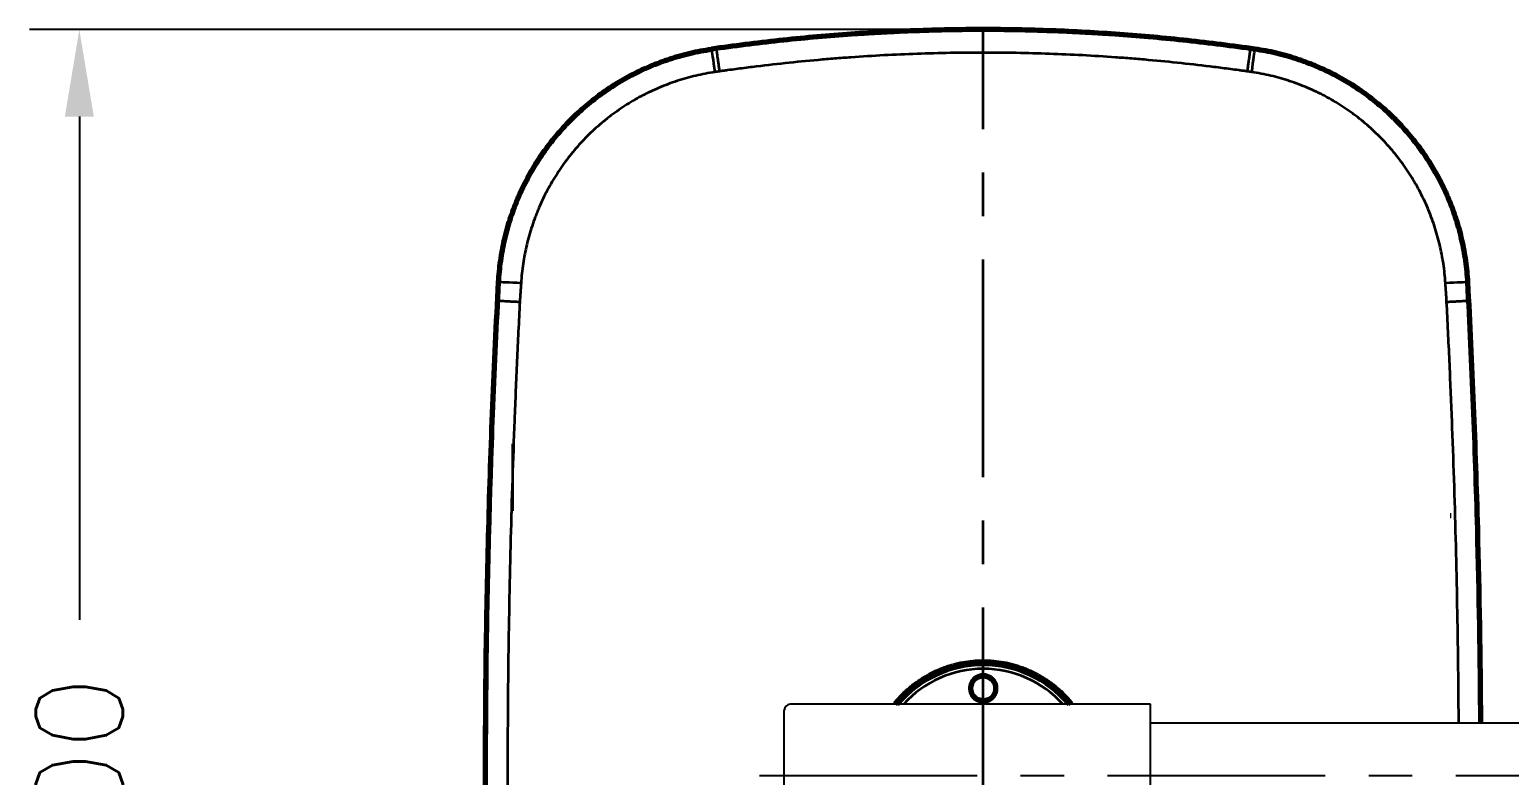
# Model space of a CAD drawing. Extents: x 1919 to 2339, y -1533 to -939.
# Drawn here: x 2154 to 2213.5, y -1103.2 to -1073.2 of the extents above; entities that cross this region are included whole.
import ezdxf

# ---------------------------------------------------------------- set-up
doc = ezdxf.new("R2010")
doc.units = 0
doc.header["$LTSCALE"] = 7
doc.header["$MEASUREMENT"] = 0
doc.linetypes.add('CENTER', pattern=[2, 1.25, -0.25, 0.25, -0.25])
for name, color, linetype in [('1', 1, 'CENTER'), ('CEN', 1, 'CENTER'), ('D', 2, 'CONTINUOUS'), ('DWG', 7, 'CONTINUOUS')]:
    doc.layers.add(name, color=color, linetype=linetype)
doc.styles.add('GHS', font='romans', dxfattribs={"bigfont": 'ghs'})

msp = doc.modelspace()

# ---------------------------------------------------------------- linework, layer by layer
at = {"layer": '1', "linetype": 'CENTER', "lineweight": 35}
msp.add_line((2192.367, -1133.171), (2192.367, -1073.172), dxfattribs=at)
at = {"layer": '1', "color": 3, "linetype": 'Continuous', "lineweight": 35}
for p, q in [((2181.446, -1073.996), (2181.44, -1073.96)), ((2203.289, -1073.996), (2203.294, -1073.96)), ((2172.925, -1083.337), (2172.88, -1083.334)), ((2211.81, -1083.337), (2211.854, -1083.334)), ((2173.453, -1092.525), (2173.453, -1089.938))]:
    msp.add_line(p, q, dxfattribs=at)
at = {"layer": '1', "color": 7, "linetype": 'Continuous', "lineweight": 70}
for p, q in [((2173.453, -1089.938), (2173.4, -1089.938)), ((2173.453, -1092.525), (2173.4, -1092.525))]:
    msp.add_line(p, q, dxfattribs=at)
msp.add_circle((2192.367, -1099.671), 0.5, dxfattribs=at)
for start, end in [(39.4612, 140.5388), (39.46238, 140.53762)]:
    msp.add_arc((2192.367, -1103.171), 4.5, start, end, dxfattribs=at)
at = {"layer": '1', "color": 3, "linetype": 'Continuous', "lineweight": 35}
for radius, start, end in [(4.437, 40.13388, 139.86612), (4.29, 41.80655, 138.19345)]:
    msp.add_arc((2192.367, -1103.171), radius, start, end, dxfattribs=at)
for centre, major_axis, ratio, start_param, end_param in [((2181.589, -1074.984), (-0.143, 0.99), 0.002483, 0.05236, 1.467032), ((2203.146, -1074.984), (0.143, 0.99), 0.002483, 4.816153, 6.230825), ((2173.922, -1083.389), (-0.999, 0.051), 0.011959, 4.854774, 6.230822), ((2210.813, -1083.389), (-0.999, -0.051), 0.011959, 3.193956, 4.570004)]:
    msp.add_ellipse(centre, major_axis=major_axis, ratio=ratio, start_param=start_param, end_param=end_param, dxfattribs=at)
at = {"layer": '1', "color": 7, "linetype": 'Continuous', "lineweight": 70}
for points, knots in [([(2203.294, -1073.96), (2202.388, -1073.828), (2200.574, -1073.599), (2197.846, -1073.353), (2195.111, -1073.205), (2193.283, -1073.172), (2191.452, -1073.172), (2189.624, -1073.205), (2186.888, -1073.353), (2184.16, -1073.599), (2182.346, -1073.828), (2181.44, -1073.96)], [0, 0, 0, 0, 0.125, 0.25, 0.375, 0.5, 0.5, 0.625, 0.75, 0.875, 1, 1, 1, 1]), ([(2172.88, -1083.334), (2172.896, -1083.045), (2172.923, -1082.759), (2173.003, -1082.193), (2173.054, -1081.913), (2173.181, -1081.358), (2173.256, -1081.083), (2173.43, -1080.54), (2173.529, -1080.271), (2173.655, -1079.972), (2173.676, -1079.922), (2173.697, -1079.872), (2173.712, -1079.839), (2173.719, -1079.822), (2173.756, -1079.74), (2173.786, -1079.674), (2173.878, -1079.478), (2173.942, -1079.35), (2174.141, -1078.969), (2174.284, -1078.722), (2174.591, -1078.241), (2174.755, -1078.007), (2175.103, -1077.553), (2175.287, -1077.333), (2175.506, -1077.093), (2175.53, -1077.066), (2175.567, -1077.026), (2175.579, -1077.013), (2175.604, -1076.987), (2175.666, -1076.921), (2175.729, -1076.857), (2175.882, -1076.704), (2175.985, -1076.604), (2176.301, -1076.313), (2176.519, -1076.128), (2176.97, -1075.779), (2177.203, -1075.614), (2177.684, -1075.303), (2177.931, -1075.158), (2178.219, -1075.005), (2178.251, -1074.989), (2178.315, -1074.955), (2178.411, -1074.906), (2178.508, -1074.859), (2178.703, -1074.766), (2178.834, -1074.707), (2179.23, -1074.539), (2179.764, -1074.339), (2180.314, -1074.185), (2180.872, -1074.055), (2181.154, -1074.001), (2181.44, -1073.96)], [0, 0, 0, 0, 0.0625, 0.0625, 0.125, 0.125, 0.1875, 0.1875, 0.25, 0.25, 0.257812, 0.261719, 0.261719, 0.265625, 0.265625, 0.28125, 0.28125, 0.3125, 0.3125, 0.375, 0.375, 0.4375, 0.4375, 0.5, 0.5, 0.507812, 0.507812, 0.511719, 0.511719, 0.515625, 0.53125, 0.53125, 0.5625, 0.5625, 0.625, 0.625, 0.6875, 0.6875, 0.75, 0.75, 0.757812, 0.757812, 0.765625, 0.78125, 0.78125, 0.8125, 0.8125, 0.875, 0.9375, 0.9375, 1, 1, 1, 1]), ([(2211.854, -1083.334), (2211.839, -1083.045), (2211.811, -1082.759), (2211.732, -1082.193), (2211.68, -1081.913), (2211.553, -1081.358), (2211.478, -1081.083), (2211.304, -1080.54), (2211.205, -1080.271), (2211.08, -1079.972), (2211.059, -1079.922), (2211.037, -1079.872), (2211.023, -1079.839), (2211.016, -1079.822), (2210.979, -1079.74), (2210.949, -1079.674), (2210.857, -1079.478), (2210.793, -1079.35), (2210.594, -1078.969), (2210.45, -1078.722), (2210.143, -1078.241), (2209.98, -1078.007), (2209.632, -1077.553), (2209.448, -1077.333), (2209.229, -1077.093), (2209.205, -1077.066), (2209.168, -1077.026), (2209.155, -1077.013), (2209.13, -1076.987), (2209.068, -1076.921), (2209.005, -1076.857), (2208.853, -1076.704), (2208.75, -1076.604), (2208.434, -1076.313), (2208.215, -1076.128), (2207.764, -1075.779), (2207.532, -1075.614), (2207.051, -1075.303), (2206.803, -1075.158), (2206.516, -1075.005), (2206.484, -1074.989), (2206.42, -1074.955), (2206.323, -1074.906), (2206.226, -1074.859), (2206.031, -1074.766), (2205.9, -1074.707), (2205.505, -1074.539), (2204.97, -1074.339), (2204.42, -1074.185), (2203.863, -1074.055), (2203.581, -1074.001), (2203.294, -1073.96)], [0, 0, 0, 0, 0.0625, 0.0625, 0.125, 0.125, 0.1875, 0.1875, 0.25, 0.25, 0.257812, 0.261719, 0.261719, 0.265625, 0.265625, 0.28125, 0.28125, 0.3125, 0.3125, 0.375, 0.375, 0.4375, 0.4375, 0.5, 0.5, 0.507812, 0.507812, 0.511719, 0.511719, 0.515625, 0.53125, 0.53125, 0.5625, 0.5625, 0.625, 0.625, 0.6875, 0.6875, 0.75, 0.75, 0.757812, 0.757812, 0.765625, 0.78125, 0.78125, 0.8125, 0.8125, 0.875, 0.9375, 0.9375, 1, 1, 1, 1]), ([(2172.88, -1123.009), (2172.836, -1122.183), (2172.795, -1121.357), (2172.718, -1119.705), (2172.611, -1117.226), (2172.529, -1114.747), (2172.397, -1109.787), (2172.353, -1106.48), (2172.353, -1099.862), (2172.441, -1093.247), (2172.705, -1086.638), (2172.88, -1083.334)], [0, 0, 0, 0, 0.0625, 0.0625, 0.125, 0.25, 0.25, 0.5, 0.5, 0.75, 1, 1, 1, 1]), ([(2212.376, -1101.071), (2212.361, -1098.463), (2212.266, -1092.548), (2212.03, -1086.638), (2211.854, -1083.334)], [0.5528823, 0.5528823, 0.5528823, 0.5528823, 0.75, 1, 1, 1, 1]), ([(2190.767, -1098.901), (2190.619, -1098.956), (2190.474, -1099.019), (2190.297, -1099.107), (2190.245, -1099.134), (2190.192, -1099.163), (2190.158, -1099.182), (2190.14, -1099.191), (2190.054, -1099.24), (2189.919, -1099.321), (2189.788, -1099.409), (2189.707, -1099.467), (2189.691, -1099.478), (2189.659, -1099.502), (2189.643, -1099.513), (2189.596, -1099.549), (2189.564, -1099.573), (2189.41, -1099.696), (2189.291, -1099.8), (2189.178, -1099.911)], [0, 0, 0, 0, 0.25, 0.25, 0.3125, 0.34375, 0.34375, 0.375, 0.375, 0.5, 0.625, 0.625, 0.65625, 0.65625, 0.6875, 0.6875, 0.75, 0.75, 1, 1, 1, 1]), ([(2193.968, -1098.901), (2193.839, -1098.852), (2193.709, -1098.81), (2193.447, -1098.738), (2193.314, -1098.708), (2193.047, -1098.66), (2192.912, -1098.641), (2192.742, -1098.626), (2192.708, -1098.623), (2192.656, -1098.62), (2192.639, -1098.619), (2192.605, -1098.617), (2192.519, -1098.613), (2192.434, -1098.611), (2192.23, -1098.611), (2192.095, -1098.617), (2191.825, -1098.641), (2191.691, -1098.659), (2191.424, -1098.707), (2191.291, -1098.737), (2191.142, -1098.778), (2191.125, -1098.783), (2191.092, -1098.792), (2191.043, -1098.807), (2190.928, -1098.843), (2190.831, -1098.877), (2190.767, -1098.901)], [0, 0, 0, 0, 0.125, 0.125, 0.25, 0.25, 0.375, 0.375, 0.40625, 0.40625, 0.421875, 0.421875, 0.4375, 0.5, 0.5, 0.625, 0.625, 0.75, 0.75, 0.875, 0.875, 0.890625, 0.890625, 0.90625, 0.9375, 1, 1, 1, 1]), ([(2195.557, -1099.911), (2195.443, -1099.8), (2195.325, -1099.696), (2195.17, -1099.573), (2195.123, -1099.537), (2195.076, -1099.502), (2195.044, -1099.478), (2195.028, -1099.467), (2194.947, -1099.409), (2194.816, -1099.321), (2194.68, -1099.24), (2194.594, -1099.191), (2194.577, -1099.182), (2194.542, -1099.163), (2194.525, -1099.153), (2194.473, -1099.125), (2194.437, -1099.107), (2194.261, -1099.019), (2194.116, -1098.956), (2193.968, -1098.901)], [0, 0, 0, 0, 0.25, 0.25, 0.3125, 0.34375, 0.34375, 0.375, 0.375, 0.5, 0.625, 0.625, 0.65625, 0.65625, 0.6875, 0.6875, 0.75, 0.75, 1, 1, 1, 1]), ([(2192.726, -1099.309), (2192.738, -1099.321), (2192.761, -1099.346), (2192.791, -1099.385), (2192.808, -1099.414), (2192.818, -1099.432), (2192.82, -1099.436), (2192.824, -1099.443), (2192.826, -1099.447), (2192.831, -1099.458), (2192.834, -1099.466), (2192.844, -1099.489), (2192.856, -1099.52), (2192.864, -1099.553), (2192.869, -1099.577), (2192.871, -1099.589), (2192.873, -1099.602), (2192.874, -1099.61), (2192.875, -1099.614), (2192.877, -1099.635), (2192.879, -1099.669), (2192.876, -1099.719), (2192.872, -1099.752), (2192.867, -1099.776), (2192.865, -1099.785), (2192.861, -1099.801), (2192.859, -1099.809), (2192.852, -1099.833), (2192.841, -1099.865), (2192.827, -1099.895), (2192.815, -1099.917), (2192.811, -1099.924), (2192.804, -1099.935), (2192.802, -1099.939), (2192.798, -1099.946), (2192.786, -1099.963), (2192.764, -1099.994), (2192.731, -1100.031), (2192.706, -1100.053), (2192.69, -1100.066), (2192.687, -1100.069), (2192.68, -1100.074), (2192.67, -1100.082), (2192.66, -1100.089), (2192.639, -1100.103), (2192.611, -1100.12), (2192.581, -1100.135), (2192.558, -1100.144), (2192.55, -1100.147), (2192.534, -1100.153), (2192.526, -1100.156), (2192.502, -1100.163), (2192.47, -1100.172), (2192.437, -1100.177), (2192.412, -1100.179), (2192.404, -1100.18), (2192.387, -1100.181), (2192.379, -1100.181), (2192.354, -1100.181), (2192.32, -1100.18), (2192.271, -1100.173), (2192.238, -1100.165), (2192.218, -1100.159), (2192.214, -1100.158), (2192.206, -1100.155), (2192.202, -1100.154), (2192.19, -1100.15), (2192.182, -1100.147), (2192.159, -1100.137), (2192.129, -1100.123), (2192.1, -1100.106), (2192.08, -1100.093), (2192.073, -1100.088), (2192.059, -1100.078), (2192.052, -1100.073), (2192.033, -1100.057), (2192.008, -1100.035), (2191.974, -1099.998), (2191.954, -1099.972), (2191.943, -1099.954), (2191.94, -1099.951), (2191.936, -1099.944), (2191.929, -1099.933), (2191.923, -1099.922), (2191.911, -1099.9), (2191.896, -1099.87), (2191.885, -1099.839), (2191.877, -1099.815), (2191.875, -1099.807), (2191.872, -1099.795), (2191.871, -1099.791), (2191.869, -1099.783), (2191.865, -1099.762), (2191.859, -1099.725), (2191.856, -1099.675), (2191.857, -1099.642), (2191.86, -1099.616), (2191.861, -1099.608), (2191.863, -1099.591), (2191.864, -1099.583), (2191.869, -1099.559), (2191.877, -1099.526), (2191.888, -1099.495), (2191.896, -1099.475), (2191.898, -1099.472), (2191.901, -1099.464), (2191.903, -1099.46), (2191.908, -1099.449), (2191.912, -1099.441), (2191.924, -1099.419), (2191.941, -1099.39), (2191.96, -1099.364), (2191.976, -1099.344), (2191.981, -1099.338), (2191.992, -1099.325), (2191.998, -1099.319), (2192.016, -1099.301), (2192.041, -1099.279), (2192.08, -1099.249), (2192.109, -1099.232), (2192.131, -1099.22), (2192.138, -1099.216), (2192.154, -1099.209), (2192.161, -1099.205), (2192.184, -1099.195), (2192.216, -1099.184), (2192.248, -1099.176), (2192.272, -1099.171), (2192.281, -1099.169), (2192.297, -1099.167), (2192.306, -1099.165), (2192.331, -1099.163), (2192.364, -1099.161), (2192.414, -1099.163), (2192.447, -1099.168), (2192.468, -1099.172), (2192.472, -1099.173), (2192.48, -1099.174), (2192.492, -1099.177), (2192.505, -1099.18), (2192.528, -1099.188), (2192.56, -1099.199), (2192.59, -1099.213), (2192.612, -1099.224), (2192.62, -1099.228), (2192.634, -1099.237), (2192.641, -1099.241), (2192.662, -1099.255), (2192.676, -1099.265), (2192.702, -1099.286), (2192.714, -1099.297), (2192.726, -1099.309)], [0, 0, 0, 0, 0.015625, 0.03125, 0.046875, 0.046875, 0.050781, 0.050781, 0.054688, 0.054688, 0.0625, 0.0625, 0.078125, 0.09375, 0.09375, 0.101563, 0.105469, 0.105469, 0.109375, 0.109375, 0.125, 0.140625, 0.15625, 0.15625, 0.164063, 0.164063, 0.171875, 0.171875, 0.1875, 0.203125, 0.203125, 0.210938, 0.210938, 0.214844, 0.214844, 0.21875, 0.234375, 0.25, 0.265625, 0.265625, 0.269531, 0.269531, 0.273438, 0.28125, 0.28125, 0.296875, 0.3125, 0.3125, 0.320313, 0.320313, 0.328125, 0.328125, 0.34375, 0.359375, 0.359375, 0.367188, 0.367188, 0.375, 0.375, 0.390625, 0.40625, 0.421875, 0.421875, 0.425781, 0.425781, 0.429688, 0.429688, 0.4375, 0.4375, 0.453125, 0.46875, 0.46875, 0.476563, 0.476563, 0.484375, 0.484375, 0.5, 0.515625, 0.53125, 0.53125, 0.535156, 0.535156, 0.539063, 0.546875, 0.546875, 0.5625, 0.578125, 0.578125, 0.585938, 0.585938, 0.589844, 0.589844, 0.59375, 0.609375, 0.625, 0.640625, 0.640625, 0.648438, 0.648438, 0.65625, 0.65625, 0.671875, 0.6875, 0.6875, 0.691406, 0.691406, 0.695313, 0.695313, 0.703125, 0.703125, 0.71875, 0.734375, 0.734375, 0.742188, 0.742188, 0.75, 0.75, 0.765625, 0.78125, 0.796875, 0.796875, 0.804688, 0.804688, 0.8125, 0.8125, 0.828125, 0.84375, 0.84375, 0.851563, 0.851563, 0.859375, 0.859375, 0.875, 0.890625, 0.90625, 0.90625, 0.910156, 0.910156, 0.914063, 0.921875, 0.921875, 0.9375, 0.953125, 0.953125, 0.960938, 0.960938, 0.96875, 0.96875, 0.984375, 0.984375, 1, 1, 1, 1]), ([(2189.178, -1099.911), (2189.069, -1100.018), (2188.966, -1100.129), (2188.85, -1100.267), (2188.832, -1100.289), (2188.814, -1100.311)], [0, 0, 0, 0, 0.0625, 0.0625, 0.07435175, 0.07435175, 0.07435175, 0.07435175]), ([(2195.92, -1100.311), (2195.902, -1100.289), (2195.884, -1100.267), (2195.769, -1100.129), (2195.666, -1100.018), (2195.557, -1099.911)], [0.92567832, 0.92567832, 0.92567832, 0.92567832, 0.9375, 0.9375, 1, 1, 1, 1])]:
    msp.add_open_spline(points, degree=3, knots=knots, dxfattribs=at)
at = {"layer": '1', "color": 3, "linetype": 'Continuous', "lineweight": 35}
for points, knots in [([(2181.632, -1073.969), (2182.521, -1073.843), (2183.412, -1073.733), (2184.751, -1073.591), (2185.197, -1073.547), (2185.868, -1073.488), (2186.203, -1073.46), (2186.539, -1073.434), (2186.763, -1073.417), (2186.875, -1073.409), (2187.882, -1073.338), (2189.675, -1073.243), (2191.469, -1073.211), (2193.265, -1073.211), (2195.06, -1073.243), (2196.852, -1073.338), (2197.86, -1073.409), (2197.972, -1073.417), (2198.196, -1073.434), (2198.531, -1073.46), (2199.314, -1073.525), (2199.984, -1073.591), (2201.323, -1073.733), (2202.213, -1073.843), (2203.102, -1073.969)], [0, 0, 0, 0, 0.125, 0.125, 0.1875, 0.1875, 0.21875, 0.234375, 0.234375, 0.25, 0.25, 0.375, 0.5, 0.5, 0.625, 0.75, 0.75, 0.765625, 0.765625, 0.78125, 0.8125, 0.875, 0.875, 1, 1, 1, 1]), ([(2172.925, -1083.337), (2172.94, -1083.05), (2172.967, -1082.765), (2173.025, -1082.341), (2173.048, -1082.2), (2173.087, -1081.989), (2173.1, -1081.919), (2173.129, -1081.778), (2173.144, -1081.708), (2173.224, -1081.359), (2173.299, -1081.083), (2173.43, -1080.675), (2173.477, -1080.54), (2173.551, -1080.338), (2173.589, -1080.238), (2173.629, -1080.138), (2173.656, -1080.072), (2173.67, -1080.039), (2173.794, -1079.741), (2173.916, -1079.482), (2174.115, -1079.103), (2174.184, -1078.978), (2174.292, -1078.792), (2174.347, -1078.7), (2174.403, -1078.608), (2174.441, -1078.548), (2174.46, -1078.517), (2174.634, -1078.246), (2174.798, -1078.012), (2175.143, -1077.562), (2175.325, -1077.346), (2175.706, -1076.928), (2175.905, -1076.728), (2176.322, -1076.343), (2176.539, -1076.159), (2176.879, -1075.895), (2176.994, -1075.81), (2177.228, -1075.645), (2177.346, -1075.565), (2177.705, -1075.332), (2177.951, -1075.188), (2178.267, -1075.02), (2178.331, -1074.988), (2178.459, -1074.923), (2178.523, -1074.892), (2178.717, -1074.799), (2178.848, -1074.74), (2179.244, -1074.572), (2179.512, -1074.472), (2180.053, -1074.296), (2180.327, -1074.219), (2180.881, -1074.09), (2181.162, -1074.037), (2181.446, -1073.996)], [0, 0, 0, 0, 0.0625, 0.0625, 0.09375, 0.09375, 0.109375, 0.109375, 0.125, 0.125, 0.1875, 0.1875, 0.21875, 0.21875, 0.234375, 0.242187, 0.242187, 0.25, 0.25, 0.3125, 0.3125, 0.34375, 0.34375, 0.359375, 0.367188, 0.367188, 0.375, 0.375, 0.4375, 0.4375, 0.5, 0.5, 0.5625, 0.5625, 0.625, 0.625, 0.65625, 0.65625, 0.6875, 0.6875, 0.75, 0.75, 0.765625, 0.765625, 0.78125, 0.78125, 0.8125, 0.8125, 0.875, 0.875, 0.9375, 0.9375, 1, 1, 1, 1]), ([(2181.632, -1073.969), (2181.633, -1073.972), (2181.634, -1073.981), (2181.638, -1074.007), (2181.64, -1074.025), (2181.647, -1074.071), (2181.65, -1074.099), (2181.66, -1074.163), (2181.665, -1074.2), (2181.676, -1074.28), (2181.682, -1074.324), (2181.695, -1074.418), (2181.703, -1074.468), (2181.717, -1074.573), (2181.725, -1074.627), (2181.741, -1074.74), (2181.749, -1074.797), (2181.757, -1074.855)], [0, 0, 0, 0, 0.125, 0.125, 0.25, 0.25, 0.375, 0.375, 0.5, 0.5, 0.625, 0.625, 0.75, 0.75, 0.875, 0.875, 1, 1, 1, 1]), ([(2203.102, -1073.969), (2203.102, -1073.972), (2203.101, -1073.981), (2203.097, -1074.007), (2203.094, -1074.025), (2203.088, -1074.071), (2203.084, -1074.099), (2203.075, -1074.163), (2203.07, -1074.2), (2203.059, -1074.28), (2203.052, -1074.324), (2203.039, -1074.418), (2203.032, -1074.468), (2203.017, -1074.573), (2203.009, -1074.627), (2202.994, -1074.74), (2202.985, -1074.797), (2202.977, -1074.855)], [0, 0, 0, 0, 0.125, 0.125, 0.25, 0.25, 0.375, 0.375, 0.5, 0.5, 0.625, 0.625, 0.75, 0.75, 0.875, 0.875, 1, 1, 1, 1]), ([(2203.289, -1073.996), (2203.573, -1074.037), (2203.854, -1074.09), (2204.271, -1074.188), (2204.41, -1074.223), (2204.685, -1074.3), (2204.822, -1074.342), (2205.231, -1074.475), (2205.499, -1074.576), (2205.894, -1074.744), (2206.024, -1074.802), (2206.218, -1074.895), (2206.282, -1074.926), (2206.41, -1074.991), (2206.473, -1075.024), (2206.79, -1075.192), (2207.037, -1075.337), (2207.397, -1075.57), (2207.515, -1075.65), (2207.69, -1075.774), (2207.777, -1075.837), (2207.863, -1075.902), (2207.92, -1075.945), (2207.948, -1075.967), (2208.203, -1076.165), (2208.42, -1076.349), (2208.836, -1076.735), (2209.036, -1076.936), (2209.416, -1077.353), (2209.598, -1077.57), (2209.943, -1078.021), (2210.106, -1078.254), (2210.299, -1078.556), (2210.337, -1078.617), (2210.412, -1078.74), (2210.448, -1078.801), (2210.556, -1078.987), (2210.625, -1079.113), (2210.823, -1079.492), (2210.944, -1079.75), (2211.164, -1080.277), (2211.263, -1080.545), (2211.438, -1081.091), (2211.513, -1081.367), (2211.639, -1081.922), (2211.69, -1082.202), (2211.768, -1082.766), (2211.795, -1083.05), (2211.81, -1083.337)], [0, 0, 0, 0, 0.0625, 0.0625, 0.09375, 0.09375, 0.125, 0.125, 0.1875, 0.1875, 0.21875, 0.21875, 0.234375, 0.234375, 0.25, 0.25, 0.3125, 0.3125, 0.34375, 0.34375, 0.359375, 0.367188, 0.367188, 0.375, 0.375, 0.4375, 0.4375, 0.5, 0.5, 0.5625, 0.5625, 0.625, 0.625, 0.640625, 0.640625, 0.65625, 0.65625, 0.6875, 0.6875, 0.75, 0.75, 0.8125, 0.8125, 0.875, 0.875, 0.9375, 0.9375, 1, 1, 1, 1]), ([(2202.977, -1074.855), (2202.963, -1074.853), (2202.95, -1074.851), (2202.922, -1074.847), (2202.881, -1074.841), (2202.785, -1074.828), (2202.593, -1074.801), (2202.208, -1074.749), (2201.438, -1074.649), (2200.337, -1074.522), (2199.454, -1074.435), (2198.791, -1074.376), (2198.46, -1074.348), (2198.128, -1074.323), (2197.907, -1074.306), (2197.796, -1074.298), (2196.8, -1074.227), (2195.029, -1074.133), (2193.255, -1074.101), (2191.48, -1074.101), (2189.706, -1074.133), (2187.934, -1074.227), (2186.938, -1074.298), (2186.828, -1074.306), (2186.607, -1074.323), (2186.275, -1074.348), (2185.501, -1074.414), (2184.398, -1074.522), (2183.517, -1074.624), (2182.856, -1074.706), (2182.527, -1074.749), (2182.142, -1074.801), (2181.95, -1074.828), (2181.854, -1074.841), (2181.812, -1074.847), (2181.785, -1074.851), (2181.771, -1074.853), (2181.757, -1074.855)], [0, 0, 0, 0, 0.001953, 0.001953, 0.003906, 0.007812, 0.015625, 0.03125, 0.0625, 0.125, 0.1875, 0.1875, 0.21875, 0.234375, 0.234375, 0.25, 0.25, 0.375, 0.5, 0.5, 0.625, 0.75, 0.75, 0.765625, 0.765625, 0.78125, 0.8125, 0.875, 0.9375, 0.9375, 0.96875, 0.984375, 0.992188, 0.996094, 0.998047, 0.998047, 1, 1, 1, 1]), ([(2181.571, -1074.882), (2181.313, -1074.92), (2181.058, -1074.969), (2180.554, -1075.088), (2180.305, -1075.158), (2179.813, -1075.319), (2179.569, -1075.41), (2179.209, -1075.564), (2179.09, -1075.617), (2178.914, -1075.701), (2178.855, -1075.73), (2178.739, -1075.789), (2178.681, -1075.819), (2178.394, -1075.971), (2178.17, -1076.102), (2177.843, -1076.313), (2177.735, -1076.386), (2177.576, -1076.499), (2177.523, -1076.537), (2177.419, -1076.614), (2177.367, -1076.654), (2177.109, -1076.853), (2176.911, -1077.021), (2176.531, -1077.37), (2176.349, -1077.552), (2176.002, -1077.931), (2175.836, -1078.128), (2175.52, -1078.536), (2175.37, -1078.748), (2175.211, -1078.995), (2175.194, -1079.022), (2175.159, -1079.077), (2175.108, -1079.16), (2174.99, -1079.355), (2174.895, -1079.526), (2174.713, -1079.87), (2174.601, -1080.105), (2174.473, -1080.405), (2174.448, -1080.465), (2174.4, -1080.586), (2174.329, -1080.768), (2174.264, -1080.952), (2174.142, -1081.323), (2174.072, -1081.573), (2173.981, -1081.954), (2173.954, -1082.081), (2173.905, -1082.337), (2173.883, -1082.465), (2173.825, -1082.85), (2173.798, -1083.109), (2173.781, -1083.369)], [0, 0, 0, 0, 0.0625, 0.0625, 0.125, 0.125, 0.1875, 0.1875, 0.21875, 0.21875, 0.234375, 0.234375, 0.25, 0.25, 0.3125, 0.3125, 0.34375, 0.34375, 0.359375, 0.359375, 0.375, 0.375, 0.4375, 0.4375, 0.5, 0.5, 0.5625, 0.5625, 0.625, 0.625, 0.632813, 0.632813, 0.640625, 0.65625, 0.6875, 0.6875, 0.75, 0.75, 0.765625, 0.765625, 0.78125, 0.8125, 0.8125, 0.875, 0.875, 0.90625, 0.90625, 0.9375, 0.9375, 1, 1, 1, 1]), ([(2210.954, -1083.369), (2210.937, -1083.109), (2210.909, -1082.851), (2210.852, -1082.466), (2210.83, -1082.339), (2210.781, -1082.085), (2210.754, -1081.958), (2210.665, -1081.58), (2210.595, -1081.33), (2210.473, -1080.958), (2210.429, -1080.835), (2210.338, -1080.592), (2210.29, -1080.471), (2210.138, -1080.113), (2210.026, -1079.879), (2209.844, -1079.535), (2209.781, -1079.421), (2209.682, -1079.252), (2209.649, -1079.196), (2209.58, -1079.085), (2209.546, -1079.03), (2209.369, -1078.756), (2209.22, -1078.544), (2208.905, -1078.135), (2208.739, -1077.938), (2208.392, -1077.559), (2208.21, -1077.376), (2207.83, -1077.026), (2207.633, -1076.859), (2207.401, -1076.679), (2207.375, -1076.659), (2207.323, -1076.62), (2207.245, -1076.561), (2207.166, -1076.504), (2207.007, -1076.391), (2206.899, -1076.318), (2206.571, -1076.106), (2206.347, -1075.974), (2206.059, -1075.821), (2206.001, -1075.791), (2205.885, -1075.733), (2205.826, -1075.704), (2205.65, -1075.62), (2205.532, -1075.566), (2205.173, -1075.414), (2204.929, -1075.322), (2204.62, -1075.22), (2204.557, -1075.2), (2204.433, -1075.162), (2204.37, -1075.144), (2204.182, -1075.091), (2204.057, -1075.059), (2203.677, -1074.969), (2203.421, -1074.92), (2203.163, -1074.882)], [0, 0, 0, 0, 0.0625, 0.0625, 0.09375, 0.09375, 0.125, 0.125, 0.1875, 0.1875, 0.21875, 0.21875, 0.25, 0.25, 0.3125, 0.3125, 0.34375, 0.34375, 0.359375, 0.359375, 0.375, 0.375, 0.4375, 0.4375, 0.5, 0.5, 0.5625, 0.5625, 0.625, 0.625, 0.632812, 0.632812, 0.640625, 0.65625, 0.65625, 0.6875, 0.6875, 0.75, 0.75, 0.765625, 0.765625, 0.78125, 0.78125, 0.8125, 0.8125, 0.875, 0.875, 0.890625, 0.890625, 0.90625, 0.90625, 0.9375, 0.9375, 1, 1, 1, 1]), ([(2172.887, -1122.263), (2172.847, -1121.469), (2172.81, -1120.673), (2172.74, -1119.083), (2172.708, -1118.288), (2172.618, -1115.902), (2172.569, -1114.311), (2172.449, -1109.538), (2172.41, -1106.355), (2172.41, -1099.988), (2172.449, -1096.805), (2172.569, -1092.032), (2172.618, -1090.441), (2172.708, -1088.055), (2172.74, -1087.26), (2172.81, -1085.67), (2172.847, -1084.874), (2172.887, -1084.08)], [0, 0, 0, 0, 0.0625, 0.0625, 0.125, 0.125, 0.25, 0.25, 0.5, 0.5, 0.75, 0.75, 0.875, 0.875, 0.9375, 0.9375, 1, 1, 1, 1]), ([(2172.887, -1084.08), (2172.89, -1084.08), (2172.898, -1084.08), (2172.923, -1084.081), (2172.94, -1084.082), (2172.984, -1084.084), (2173.01, -1084.085), (2173.071, -1084.088), (2173.106, -1084.09), (2173.182, -1084.093), (2173.223, -1084.096), (2173.313, -1084.1), (2173.361, -1084.102), (2173.461, -1084.107), (2173.513, -1084.11), (2173.621, -1084.115), (2173.676, -1084.118), (2173.732, -1084.121)], [0, 0, 0, 0, 0.125, 0.125, 0.25, 0.25, 0.375, 0.375, 0.5, 0.5, 0.625, 0.625, 0.75, 0.75, 0.875, 0.875, 1, 1, 1, 1]), ([(2173.732, -1084.121), (2173.691, -1084.914), (2173.653, -1085.707), (2173.599, -1086.897), (2173.582, -1087.294), (2173.549, -1088.088), (2173.532, -1088.484), (2173.456, -1090.468), (2173.404, -1092.056), (2173.322, -1095.231), (2173.291, -1096.819), (2173.25, -1099.995), (2173.239, -1101.583), (2173.239, -1104.76), (2173.25, -1106.348), (2173.291, -1109.524), (2173.322, -1111.112), (2173.404, -1114.287), (2173.456, -1115.875), (2173.548, -1118.255), (2173.581, -1119.049), (2173.653, -1120.636), (2173.691, -1121.429), (2173.732, -1122.222)], [0, 0, 0, 0, 0.0625, 0.0625, 0.09375, 0.09375, 0.125, 0.125, 0.25, 0.25, 0.375, 0.375, 0.5, 0.5, 0.625, 0.625, 0.75, 0.75, 0.875, 0.875, 0.9375, 0.9375, 1, 1, 1, 1]), ([(2211.002, -1084.121), (2211.059, -1084.118), (2211.114, -1084.115), (2211.222, -1084.11), (2211.274, -1084.107), (2211.374, -1084.102), (2211.422, -1084.1), (2211.511, -1084.096), (2211.553, -1084.093), (2211.629, -1084.09), (2211.664, -1084.088), (2211.724, -1084.085), (2211.751, -1084.084), (2211.794, -1084.082), (2211.812, -1084.081), (2211.837, -1084.08), (2211.845, -1084.08), (2211.848, -1084.08)], [0, 0, 0, 0, 0.125, 0.125, 0.25, 0.25, 0.375, 0.375, 0.5, 0.5, 0.625, 0.625, 0.75, 0.75, 0.875, 0.875, 1, 1, 1, 1]), ([(2211.489, -1101.071), (2211.484, -1100.183), (2211.476, -1099.295), (2211.444, -1096.819), (2211.413, -1095.231), (2211.331, -1092.056), (2211.279, -1090.468), (2211.187, -1088.088), (2211.153, -1087.294), (2211.082, -1085.707), (2211.043, -1084.914), (2211.002, -1084.121)], [0.5550882, 0.5550882, 0.5550882, 0.5550882, 0.625, 0.625, 0.75, 0.75, 0.875, 0.875, 0.9375, 0.9375, 1, 1, 1, 1]), ([(2211.848, -1084.08), (2211.887, -1084.874), (2211.925, -1085.67), (2211.994, -1087.26), (2212.027, -1088.055), (2212.116, -1090.441), (2212.166, -1092.032), (2212.268, -1096.105), (2212.306, -1098.588), (2212.319, -1101.071)], [0, 0, 0, 0, 0.0625, 0.0625, 0.125, 0.125, 0.25, 0.25, 0.4450288, 0.4450288, 0.4450288, 0.4450288])]:
    msp.add_open_spline(points, degree=3, knots=knots, dxfattribs=at)
for points in [[(2181.446, -1073.996), (2181.508, -1073.987), (2181.57, -1073.978), (2181.632, -1073.969)], [(2203.102, -1073.969), (2203.164, -1073.978), (2203.227, -1073.987), (2203.289, -1073.996)], [(2181.757, -1074.855), (2181.695, -1074.864), (2181.633, -1074.873), (2181.571, -1074.882)], [(2203.163, -1074.882), (2203.101, -1074.873), (2203.039, -1074.864), (2202.977, -1074.855)], [(2172.887, -1084.08), (2172.899, -1083.832), (2172.912, -1083.584), (2172.925, -1083.337)], [(2173.781, -1083.369), (2173.765, -1083.62), (2173.749, -1083.87), (2173.732, -1084.121)], [(2211.002, -1084.121), (2210.986, -1083.87), (2210.97, -1083.62), (2210.954, -1083.369)], [(2211.81, -1083.337), (2211.823, -1083.584), (2211.835, -1083.832), (2211.848, -1084.08)]]:
    msp.add_open_spline(points, degree=3, dxfattribs=at)
at = {"layer": '1', "color": 7, "linetype": 'Continuous', "lineweight": 70}
msp.add_open_spline([(2211.178, -1092.724), (2211.167, -1092.724), (2211.156, -1092.724), (2211.145, -1092.724)], degree=3, dxfattribs=at)
at = {"layer": 'CEN'}
msp.add_line((2183.367, -1103.171), (2259.456, -1103.171), dxfattribs=at)
at = {"layer": 'D'}
for p, q in [((2191.367, -1073.172), (2154.02, -1073.172)), ((2156.02, -1076.672), (2156.02, -1096.908))]:
    msp.add_line(p, q, dxfattribs=at)
msp.add_solid([(2155.437, -1076.672), (2156.603, -1076.672), (2156.02, -1073.172)], dxfattribs=at)
at = {"layer": 'DWG'}
for p, q in [((2184.367, -1105.791), (2184.367, -1100.551)), ((2199.087, -1100.311), (2184.607, -1100.311)), ((2199.087, -1106.031), (2199.087, -1100.311)), ((2256.956, -1101.071), (2199.087, -1101.071))]:
    msp.add_line(p, q, dxfattribs=at)
msp.add_arc((2184.607, -1100.551), 0.24, 90, 180, dxfattribs=at)

# ---------------------------------------------------------------- texts
at = {"layer": 'D', "insert": (2156.02, -1103.658), "char_height": 3.5, "attachment_point": 5, "rotation": 90, "style": 'GHS'}
msp.add_mtext('\\A1;300', dxfattribs=at)

doc.saveas('drawing.dxf')
